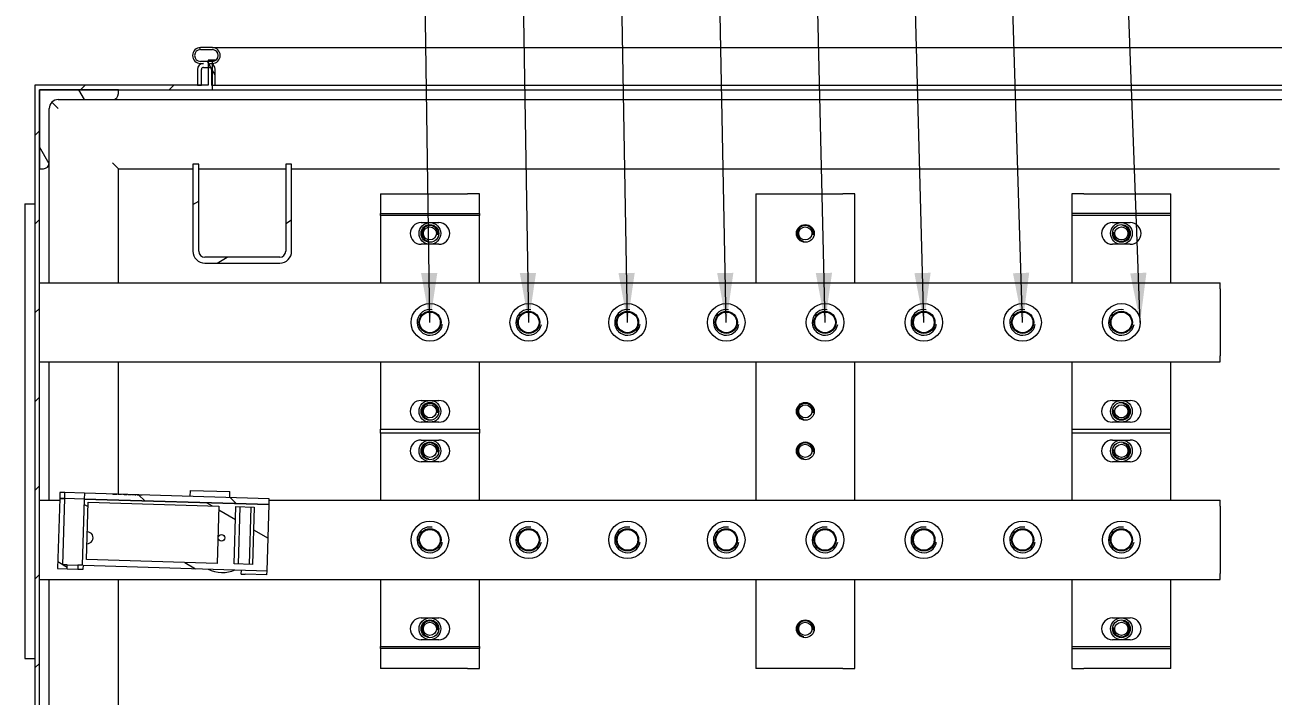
# Model space of a CAD drawing. Header units: millimetres. Extents: x 0 to 5940, y 0 to 4200.
# Drawn here: x 1788 to 2420, y 3216 to 3555 of the extents above; entities that cross this region are included whole.
import ezdxf

# ---------------------------------------------------------------- set-up
doc = ezdxf.new("R2010")
doc.units = ezdxf.units.MM
doc.header["$LTSCALE"] = 10
for name, color, linetype, lineweight, true_color in [('가시적인 것(ISO)', 3, 'Continuous', 5, 0x00ff00), ('가시적인 좁은 것(ISO)', 3, 'Continuous', 5, 0x00ff00), ('기호(ISO)', 5, 'Continuous', 5, 0x0000ff), ('치수(ISO)', 2, 'Continuous', 5, 0xffff00)]:
    doc.layers.add(name, color=color, linetype=linetype, lineweight=lineweight, true_color=true_color)
doc.layers.add('해치(ISO)', color=7, linetype='Continuous', lineweight=5)
doc.styles.add('치수 텍스트_PSTEK_POSCO', font='isocp.shx')
doc.dimstyles.new('치수_PSTEK_POSCO', dxfattribs={"dimscale": 10, "dimtxt": 3.5, "dimasz": 2.5, "dimexe": 2, "dimexo": 2.5, "dimgap": 1, "dimtad": 1, "dimrnd": 1e-08, "dimdsep": 46, "dimtxsty": '치수 텍스트_PSTEK_POSCO', "dimcen": 0.09, "dimdle": 10, "dimclrd": 7, "dimclre": 7, "dimclrt": 2, "dimadec": 1, "dimazin": 2, "dimtfac": 1, "dimtmove": 0, "dimatfit": 3, "dimfxl": 1, "dimtolj": 1, "dimlwd": -1, "dimlwe": -1, "dimarcsym": 0})
doc.dimstyles.new('치수_PSTEK_POSCO$7', dxfattribs={"dimscale": 10, "dimtxt": 3.5, "dimasz": 2.5, "dimexe": 2, "dimexo": 2.5, "dimgap": 1, "dimtad": 1, "dimrnd": 1e-08, "dimdsep": 46, "dimtxsty": '치수 텍스트_PSTEK_POSCO', "dimcen": 0.09, "dimdle": 10, "dimclrd": 7, "dimclre": 7, "dimclrt": 2, "dimadec": 1, "dimazin": 2, "dimtfac": 1, "dimtmove": 0, "dimatfit": 3, "dimfxl": 1, "dimtolj": 1, "dimlwd": -1, "dimlwe": -1, "dimarcsym": 0})
pattern_1 = [(120.0002, (0, 0), (-27.49626, -15.87508), [])]

# ---------------------------------------------------------------- blocks, each defined once
blk = doc.blocks.new('*D29')
at = {"layer": 'Defpoints', "color": 0, "transparency": 16777216}
for p in [(1793.36, 3525.01), (1606.82, 2775.01), (1793.36, 2775.01)]:
    blk.add_point(p, dxfattribs=at)
at = {"layer": '치수(ISO)', "color": 7, "transparency": 16777216}
for p, q in [((1768.36, 3525.01), (1586.82, 3525.01)), ((1606.82, 3500.01), (1606.82, 2800.01)), ((1768.36, 2775.01), (1586.82, 2775.01))]:
    blk.add_line(p, q, dxfattribs=at)
for points in [[(1602.65, 3500.01), (1610.99, 3500.01), (1606.82, 3525.01)], [(1602.65, 2800.01), (1610.99, 2800.01), (1606.82, 2775.01)]]:
    blk.add_solid(points, dxfattribs=at)
at = {"layer": '치수(ISO)', "color": 2, "transparency": 16777216, "insert": (1579.32, 3118.5), "char_height": 35, "attachment_point": 4, "rotation": 90, "style": '치수 텍스트_PSTEK_POSCO'}
blk.add_mtext('\\A1;750', dxfattribs=at)

msp = doc.modelspace()

# ---------------------------------------------------------------- hatches: boundary and pattern name
at = {"layer": '해치(ISO)'}
h = msp.add_hatch(dxfattribs=at)
h.set_pattern_fill('ANSI31', color=256, scale=254, angle=75.000175, style=0)
h.set_pattern_definition(pattern_1)
edge = h.paths.add_edge_path()
edge.add_line((1884.712, 3525.014), (1884.712, 3533.014))
edge.add_ellipse((1881.712, 3533.014), major_axis=(3, 0), ratio=1, start_angle=0, end_angle=56.632987)
edge.add_ellipse((1881.712, 3533.014), major_axis=(1.65, 2.505), ratio=1, start_angle=0, end_angle=33.367013)
edge.add_line((1881.712, 3536.014), (1883.212, 3536.014))
edge.add_ellipse((1883.212, 3540.014), major_axis=(0, -4), ratio=1, start_angle=0, end_angle=2.149096)
edge.add_ellipse((1883.212, 3540.014), major_axis=(0.15, -3.997), ratio=1, start_angle=0, end_angle=177.850904)
edge.add_line((1883.212, 3544.014), (1877.212, 3544.014))
edge.add_ellipse((1877.212, 3540.014), major_axis=(0, 4), ratio=1, start_angle=0, end_angle=180)
edge.add_line((1877.212, 3536.014), (1878.712, 3536.014))
edge.add_ellipse((1878.712, 3533.014), major_axis=(0, 3), ratio=1, start_angle=0, end_angle=90)
edge.add_line((1875.712, 3533.014), (1875.712, 3525.014))
edge.add_line((1875.712, 3525.014), (1877.712, 3525.014))
edge.add_line((1877.712, 3525.014), (1877.712, 3533.014))
edge.add_ellipse((1878.712, 3533.014), major_axis=(-1, 0), ratio=1, start_angle=270, end_angle=360, ccw=False)
edge.add_line((1878.712, 3534.014), (1881.062, 3534.014))
edge.add_line((1881.062, 3534.014), (1881.712, 3534.014))
edge.add_ellipse((1881.712, 3533.014), major_axis=(0, 1), ratio=1, start_angle=270, end_angle=360, ccw=False)
edge.add_line((1882.712, 3533.014), (1882.712, 3525.014))
edge.add_line((1882.712, 3525.014), (1883.362, 3525.014))
edge.add_line((1883.362, 3525.014), (1884.712, 3525.014))
edge = h.paths.add_edge_path(flags=0)
edge.add_ellipse((1883.212, 3540.014), major_axis=(0, 3), ratio=1, start_angle=182.865984, end_angle=360)
edge.add_line((1883.212, 3543.014), (1877.212, 3543.014))
edge.add_ellipse((1877.212, 3540.014), major_axis=(0, -3), ratio=1, start_angle=180, end_angle=360)
edge.add_line((1877.212, 3537.014), (1881.062, 3537.014))
edge.add_line((1881.062, 3537.014), (1883.212, 3537.014))
edge.add_ellipse((1883.212, 3540.014), major_axis=(0.15, -2.996), ratio=1, start_angle=357.134016, end_angle=360)
edge = h.paths.add_edge_path()
edge.add_line((2499.512, 3536.014), (2501.012, 3536.014))
edge.add_ellipse((2501.012, 3533.014), major_axis=(0, 3), ratio=1, start_angle=0, end_angle=90)
edge.add_line((2498.012, 3533.014), (2498.012, 3525.014))
edge.add_line((2498.012, 3525.014), (2500.012, 3525.014))
edge.add_line((2500.012, 3525.014), (2500.012, 3533.014))
edge.add_ellipse((2501.012, 3533.014), major_axis=(-1, 0), ratio=1, start_angle=270, end_angle=360, ccw=False)
edge.add_line((2501.012, 3534.014), (2503.362, 3534.014))
edge.add_line((2503.362, 3534.014), (2504.012, 3534.014))
edge.add_ellipse((2504.012, 3533.014), major_axis=(0, 1), ratio=1, start_angle=270, end_angle=360, ccw=False)
edge.add_line((2505.012, 3533.014), (2505.012, 3525.014))
edge.add_line((2505.012, 3525.014), (2505.662, 3525.014))
edge.add_line((2505.662, 3525.014), (2507.012, 3525.014))
edge.add_line((2507.012, 3525.014), (2507.012, 3533.014))
edge.add_ellipse((2504.012, 3533.014), major_axis=(3, 0), ratio=1, start_angle=0, end_angle=56.632987)
edge.add_ellipse((2504.012, 3533.014), major_axis=(1.65, 2.505), ratio=1, start_angle=0, end_angle=33.367013)
edge.add_line((2504.012, 3536.014), (2505.512, 3536.014))
edge.add_ellipse((2505.512, 3540.014), major_axis=(0, -4), ratio=1, start_angle=0, end_angle=2.149096)
edge.add_ellipse((2505.512, 3540.014), major_axis=(0.15, -3.997), ratio=1, start_angle=0, end_angle=177.850904)
edge.add_line((2505.512, 3544.014), (2499.512, 3544.014))
edge.add_ellipse((2499.512, 3540.014), major_axis=(0, 4), ratio=1, start_angle=0, end_angle=180)
edge = h.paths.add_edge_path(flags=0)
edge.add_line((2505.512, 3537.014), (2503.362, 3537.014))
edge.add_line((2503.362, 3537.014), (2499.512, 3537.014))
edge.add_ellipse((2499.512, 3540.014), major_axis=(0, -3), ratio=1, start_angle=180, end_angle=360, ccw=False)
edge.add_line((2499.512, 3543.014), (2505.512, 3543.014))
edge.add_ellipse((2505.512, 3540.014), major_axis=(0, 3), ratio=1, start_angle=182.865984, end_angle=360, ccw=False)
edge.add_ellipse((2505.512, 3540.014), major_axis=(0.15, -2.996), ratio=1, start_angle=357.134016, end_angle=360, ccw=False)
h = msp.add_hatch(dxfattribs=at)
h.set_pattern_fill('ANSI31', color=256, scale=254, style=0)
h.set_pattern_definition([(45, (0, 0), (-22.45064, 22.45064), [])])
h.paths.add_polyline_path([(2505.662, 3525.014), (2505.662, 3535.52), (2505.662, 3536.017), (2505.662, 3537.018), (2505.662, 3537.714), (2503.362, 3537.714), (2503.362, 3537.014), (2503.362, 3534.014), (2503.362, 3522.714), (2551.062, 3522.714), (2591.062, 3522.714), (2591.062, 3482.714), (2591.062, 2817.314), (2591.062, 2777.314), (2551.062, 2777.314), (2518.362, 2777.314), (2518.362, 2766.014), (2518.362, 2763.014), (2518.362, 2762.314), (2520.662, 2762.314), (2520.662, 2763.011), (2520.662, 2764.011), (2520.662, 2764.509), (2520.662, 2775.014), (2522.012, 2775.014), (2593.362, 2775.014), (2593.362, 3525.014), (2507.012, 3525.014)])
h.paths.add_polyline_path([(1793.362, 3525.014), (1793.362, 2775.014), (1860.712, 2775.014), (1862.712, 2775.014), (1866.062, 2775.014), (1866.062, 2766.014), (1866.062, 2763.014), (1866.062, 2762.314), (1868.362, 2762.314), (1868.362, 2763.011), (1868.362, 2764.011), (1868.362, 2764.509), (1868.362, 2775.014), (1868.362, 2777.314), (1835.662, 2777.314), (1795.662, 2777.314), (1795.662, 2817.314), (1795.662, 3482.714), (1795.662, 3522.714), (1835.662, 3522.714), (1883.362, 3522.714), (1883.362, 3525.014), (1883.362, 3535.52), (1883.362, 3536.017), (1883.362, 3537.018), (1883.362, 3537.714), (1881.062, 3537.714), (1881.062, 3537.014), (1881.062, 3534.014), (1881.062, 3525.014), (1877.712, 3525.014), (1875.712, 3525.014)])
h = msp.add_hatch(dxfattribs=at)
h.set_pattern_fill('ANSI31', color=256, scale=254, angle=75.000175, style=0)
h.set_pattern_definition(pattern_1)
edge = h.paths.add_edge_path()
edge.add_line((2554.062, 3517.714), (2581.562, 3517.714))
edge.add_ellipse((2581.562, 3513.214), major_axis=(0, 4.5), ratio=1, start_angle=270, end_angle=360, ccw=False)
edge.add_line((2586.062, 3513.214), (2586.062, 3485.714))
edge.add_ellipse((2589.062, 3485.714), major_axis=(-3, 0), ratio=1, start_angle=0, end_angle=90)
edge.add_line((2589.062, 3482.714), (2591.062, 3482.714))
edge.add_line((2591.062, 3482.714), (2591.062, 3522.714))
edge.add_line((2591.062, 3522.714), (2551.062, 3522.714))
edge.add_line((2551.062, 3522.714), (2551.062, 3520.714))
edge.add_ellipse((2554.062, 3520.714), major_axis=(-3, 0), ratio=1, start_angle=0, end_angle=90)
edge = h.paths.add_edge_path()
edge.add_line((1795.662, 3482.714), (1797.662, 3482.714))
edge.add_ellipse((1797.662, 3485.714), major_axis=(0, -3), ratio=1, start_angle=0, end_angle=90)
edge.add_line((1800.662, 3485.714), (1800.662, 3513.214))
edge.add_ellipse((1805.162, 3513.214), major_axis=(-4.5, 0), ratio=1, start_angle=270, end_angle=360, ccw=False)
edge.add_line((1805.162, 3517.714), (1832.662, 3517.714))
edge.add_ellipse((1832.662, 3520.714), major_axis=(0, -3), ratio=1, start_angle=0, end_angle=90)
edge.add_line((1835.662, 3520.714), (1835.662, 3522.714))
edge.add_line((1835.662, 3522.714), (1795.662, 3522.714))
edge.add_line((1795.662, 3522.714), (1795.662, 3482.714))
edge = h.paths.add_edge_path()
edge.add_line((1795.662, 2817.314), (1795.662, 2777.314))
edge.add_line((1795.662, 2777.314), (1835.662, 2777.314))
edge.add_line((1835.662, 2777.314), (1835.662, 2779.314))
edge.add_ellipse((1832.662, 2779.314), major_axis=(3, 0), ratio=1, start_angle=0, end_angle=90)
edge.add_line((1832.662, 2782.314), (1804.901, 2782.314))
edge.add_ellipse((1804.901, 2786.814), major_axis=(0, -4.5), ratio=1, start_angle=269.508887, end_angle=360, ccw=False)
edge.add_line((1800.401, 2786.853), (1800.636, 2814.289))
edge.add_ellipse((1797.636, 2814.314), major_axis=(3, -0.026), ratio=1, start_angle=0, end_angle=90.491113)
edge.add_line((1797.636, 2817.314), (1795.662, 2817.314))
edge = h.paths.add_edge_path()
edge.add_line((2586.088, 2814.289), (2586.323, 2786.853))
edge.add_ellipse((2581.823, 2786.814), major_axis=(4.5, 0.039), ratio=1, start_angle=269.508887, end_angle=360, ccw=False)
edge.add_line((2581.823, 2782.314), (2554.062, 2782.314))
edge.add_ellipse((2554.062, 2779.314), major_axis=(0, 3), ratio=1, start_angle=0, end_angle=90)
edge.add_line((2551.062, 2779.314), (2551.062, 2777.314))
edge.add_line((2551.062, 2777.314), (2591.062, 2777.314))
edge.add_line((2591.062, 2777.314), (2591.062, 2817.314))
edge.add_line((2591.062, 2817.314), (2589.088, 2817.314))
edge.add_ellipse((2589.088, 2814.314), major_axis=(0, 3), ratio=1, start_angle=0, end_angle=90.491113)
h = msp.add_hatch(dxfattribs=at)
h.set_pattern_fill('ANSI31', color=256, scale=254, angle=-14.999978, style=0)
h.set_pattern_definition([(30, (0, 0), (-15.875, 27.4963), [])])
edge = h.paths.add_edge_path()
edge.add_line((1876.362, 3485.014), (1873.362, 3485.014))
edge.add_line((1873.362, 3485.014), (1873.362, 3441.014))
edge.add_ellipse((1879.362, 3441.014), major_axis=(-6, 0), ratio=1, start_angle=0, end_angle=90)
edge.add_line((1879.362, 3435.014), (1917.362, 3435.014))
edge.add_ellipse((1917.362, 3441.014), major_axis=(0, -6), ratio=1, start_angle=0, end_angle=90)
edge.add_line((1923.362, 3441.014), (1923.362, 3485.014))
edge.add_line((1923.362, 3485.014), (1920.362, 3485.014))
edge.add_line((1920.362, 3485.014), (1920.362, 3441.014))
edge.add_ellipse((1917.362, 3441.014), major_axis=(3, 0), ratio=1, start_angle=270, end_angle=360, ccw=False)
edge.add_line((1917.362, 3438.014), (1879.362, 3438.014))
edge.add_ellipse((1879.362, 3441.014), major_axis=(0, -3), ratio=1, start_angle=270, end_angle=360, ccw=False)
edge.add_line((1876.362, 3441.014), (1876.362, 3485.014))
h = msp.add_hatch(dxfattribs=at)
h.set_pattern_fill('ANSI31', color=256, scale=254, angle=90.00021, style=0)
h.set_pattern_definition([(135.0002, (0, 0), (-22.45056, -22.45072), [])])
h.paths.add_polyline_path([(1805.955, 3315.999), (1808.502, 3315.923), (1808.592, 3318.921), (1806.045, 3318.998)])
h.paths.add_polyline_path([(1818.402, 3315.625), (1911.907, 3312.815), (1911.997, 3315.814), (1818.492, 3318.624)])
h = msp.add_hatch(dxfattribs=at)
h.set_pattern_fill('ANSI31', color=256, scale=254, angle=105.000246, style=0)
h.set_pattern_definition([(150.0002, (0, 0), (-15.87488, -27.49637), [])])
h.paths.add_polyline_path([(1809.724, 3280.37), (1809.784, 3282.369), (1807.495, 3282.438), (1808.502, 3315.923), (1805.955, 3315.999), (1804.889, 3280.515)])
h.paths.add_polyline_path([(1817.883, 3280.125), (1817.943, 3282.124), (1910.901, 3279.33), (1911.907, 3312.815), (1818.402, 3315.625), (1817.396, 3282.14), (1815.107, 3282.209), (1815.047, 3280.21)])
edge = h.paths.add_edge_path(flags=0)
edge.add_ellipse((1887.892, 3296.029), major_axis=(-1.649, 0.05), ratio=1, start_angle=0, end_angle=360)
h.paths.add_polyline_path([(1903.579, 3282.552), (1894.295, 3282.831), (1895.166, 3311.817), (1904.45, 3311.538)], flags=0)
h.paths.add_polyline_path([(1885.706, 3283.089), (1819.498, 3285.079), (1820.37, 3314.065), (1886.577, 3312.076)], flags=0)

# ---------------------------------------------------------------- linework, layer by layer
at = {"layer": '가시적인 것(ISO)'}
for p, q in [((1883.212, 3544.014), (1877.212, 3544.014)), ((1877.212, 3543.014), (1883.212, 3543.014)), ((1883.212, 3544.014), (2499.512, 3544.014)), ((1875.712, 3533.014), (1875.712, 3525.014)), ((1883.212, 3537.014), (1877.212, 3537.014)), ((1877.212, 3536.014), (1878.712, 3536.014)), ((1877.712, 3525.014), (1877.712, 3533.014)), ((1878.712, 3534.014), (1881.712, 3534.014)), ((1883.362, 3537.714), (1881.062, 3537.714)), ((1881.062, 3537.714), (1881.062, 3525.014)), ((1881.712, 3536.014), (1883.212, 3536.014)), ((1882.712, 3533.014), (1882.712, 3525.014)), ((1883.362, 3522.714), (1883.362, 3537.714)), ((1885.138, 3537.714), (1883.362, 3537.714)), ((1884.712, 3525.014), (1884.712, 3533.014)), ((1793.362, 3525.014), (1793.362, 2775.014)), ((1881.062, 3525.014), (1793.362, 3525.014)), ((1795.662, 2777.314), (1795.662, 3522.714)), ((1795.662, 3522.714), (1883.362, 3522.714)), ((1835.662, 3522.714), (1795.662, 3522.714)), ((1795.662, 3522.714), (1795.662, 3482.714)), ((1835.662, 3520.714), (1835.662, 3522.714)), ((1875.712, 3525.014), (1877.712, 3525.014)), ((1882.712, 3525.014), (1884.712, 3525.014)), ((1883.362, 3522.714), (2503.362, 3522.714)), ((1884.712, 3525.014), (2498.012, 3525.014)), ((1800.662, 3485.714), (1800.662, 3513.214)), ((1805.162, 3513.214), (1801.98, 3516.396)), ((1805.162, 3517.714), (1832.662, 3517.714)), ((1832.662, 3517.714), (2554.062, 3517.714)), ((1795.662, 3482.714), (1797.662, 3482.714)), ((1800.662, 3425.014), (1800.662, 3485.714)), ((1832.662, 3485.714), (1835.662, 3482.714)), ((1835.662, 3482.714), (1873.362, 3482.714)), ((1835.662, 3425.014), (1835.662, 3482.714)), ((1876.362, 3485.014), (1873.362, 3485.014)), ((1873.362, 3485.014), (1873.362, 3441.014)), ((1876.362, 3441.014), (1876.362, 3485.014)), ((1876.362, 3482.714), (1920.362, 3482.714)), ((1923.362, 3485.014), (1920.362, 3485.014)), ((1920.362, 3485.014), (1920.362, 3441.014)), ((1923.362, 3441.014), (1923.362, 3485.014)), ((1923.362, 3482.714), (2423.362, 3482.714)), ((1968.362, 3470.014), (1968.362, 3460.014)), ((1968.362, 3470.014), (2012.362, 3470.014)), ((2018.362, 3470.014), (2012.362, 3470.014)), ((2018.362, 3460.014), (2018.362, 3470.014)), ((2158.362, 3470.014), (2158.362, 3425.014)), ((2158.362, 3470.014), (2202.362, 3470.014)), ((2208.362, 3470.014), (2202.362, 3470.014)), ((2208.362, 3425.014), (2208.362, 3470.014)), ((2324.362, 3470.014), (2318.362, 3470.014)), ((2318.362, 3470.014), (2318.362, 3460.014)), ((2324.362, 3470.014), (2368.362, 3470.014)), ((2368.362, 3460.014), (2368.362, 3470.014)), ((1788.362, 3465.014), (1788.362, 3235.014)), ((1788.362, 3465.014), (1793.362, 3465.014)), ((1968.362, 3460.014), (2018.362, 3460.014)), ((1968.362, 3459.014), (1968.362, 3460.014)), ((2018.362, 3459.014), (1968.362, 3459.014)), ((1968.362, 3459.014), (1968.362, 3425.014)), ((2018.362, 3460.014), (2018.362, 3459.014)), ((2018.362, 3425.014), (2018.362, 3459.014)), ((2318.362, 3460.014), (2318.362, 3459.014)), ((2368.362, 3460.014), (2318.362, 3460.014)), ((2368.362, 3459.014), (2318.362, 3459.014)), ((2318.362, 3459.014), (2318.362, 3425.014)), ((2368.362, 3459.014), (2368.362, 3460.014)), ((2368.362, 3425.014), (2368.362, 3459.014)), ((1988.862, 3455.514), (1997.862, 3455.514)), ((2338.862, 3455.514), (2347.862, 3455.514)), ((1997.862, 3444.514), (1988.862, 3444.514)), ((2347.862, 3444.514), (2338.862, 3444.514)), ((1917.362, 3438.014), (1879.362, 3438.014)), ((1879.362, 3435.014), (1917.362, 3435.014)), ((1795.662, 3425.014), (2393.362, 3425.014)), ((2393.362, 3422.014), (2393.362, 3425.014)), ((2393.362, 3422.014), (2393.362, 3388.014)), ((2393.362, 3385.014), (2393.362, 3388.014)), ((1795.662, 3385.014), (2393.362, 3385.014)), ((1800.662, 3315.014), (1800.662, 3385.014)), ((1835.662, 3318.118), (1835.662, 3385.014)), ((1968.362, 3385.014), (1968.362, 3351.014)), ((2018.362, 3351.014), (2018.362, 3385.014)), ((2158.362, 3385.014), (2158.362, 3315.014)), ((2208.362, 3315.014), (2208.362, 3385.014)), ((2318.362, 3385.014), (2318.362, 3351.014)), ((2368.362, 3351.014), (2368.362, 3385.014)), ((1988.862, 3365.514), (1997.862, 3365.514)), ((2338.862, 3365.514), (2347.862, 3365.514)), ((1968.362, 3351.014), (2018.362, 3351.014)), ((1968.362, 3349.014), (1968.362, 3351.014)), ((2018.362, 3349.014), (1968.362, 3349.014)), ((1968.362, 3349.014), (1968.362, 3315.014)), ((1997.862, 3354.514), (1988.862, 3354.514)), ((2018.362, 3351.014), (2018.362, 3349.014)), ((2018.362, 3315.014), (2018.362, 3349.014)), ((2318.362, 3351.014), (2368.362, 3351.014)), ((2318.362, 3351.014), (2318.362, 3349.014)), ((2368.362, 3349.014), (2318.362, 3349.014)), ((2318.362, 3349.014), (2318.362, 3315.014)), ((2347.862, 3354.514), (2338.862, 3354.514)), ((2368.362, 3349.014), (2368.362, 3351.014)), ((2368.362, 3315.014), (2368.362, 3349.014)), ((1988.862, 3345.514), (1997.862, 3345.514)), ((2338.862, 3345.514), (2347.862, 3345.514)), ((1997.862, 3334.514), (1988.862, 3334.514)), ((2347.862, 3334.514), (2338.862, 3334.514)), ((1806.045, 3318.998), (1805.955, 3315.999)), ((1808.592, 3318.921), (1806.045, 3318.998)), ((1808.502, 3315.923), (1808.592, 3318.921)), ((1818.492, 3318.624), (1808.592, 3318.921)), ((1818.492, 3318.624), (1818.402, 3315.625)), ((1911.997, 3315.814), (1818.492, 3318.624)), ((1832.659, 3318.198), (1832.659, 3318.208)), ((1834.896, 3318.131), (1834.896, 3318.141)), ((1835.48, 3318.123), (1836.101, 3318.105)), ((1835.48, 3318.113), (1835.48, 3318.123)), ((1836.101, 3318.105), (1836.464, 3318.094)), ((1836.101, 3318.095), (1836.101, 3318.105)), ((1836.464, 3318.084), (1836.464, 3318.094)), ((1837.187, 3318.062), (1837.187, 3318.072)), ((1837.929, 3318.04), (1837.93, 3318.05)), ((1837.93, 3318.05), (1838.074, 3318.045)), ((1838.074, 3318.035), (1838.074, 3318.045)), ((1840.013, 3317.977), (1840.013, 3317.987)), ((1840.087, 3317.975), (1840.087, 3317.985)), ((1840.552, 3317.971), (1841.876, 3317.931)), ((1840.552, 3317.961), (1840.552, 3317.971)), ((1841.876, 3317.921), (1841.876, 3317.931)), ((1842.207, 3317.911), (1842.208, 3317.921)), ((1842.343, 3317.907), (1842.344, 3317.917)), ((1844.56, 3317.84), (1844.561, 3317.85)), ((1844.561, 3317.85), (1844.586, 3317.85)), ((1844.586, 3317.84), (1844.586, 3317.85)), ((1845.122, 3317.834), (1845.587, 3317.82)), ((1845.122, 3317.824), (1845.122, 3317.834)), ((1845.587, 3317.82), (1847.197, 3317.771)), ((1845.587, 3317.81), (1845.587, 3317.82)), ((1847.197, 3317.771), (1847.662, 3317.757)), ((1847.197, 3317.761), (1847.197, 3317.771)), ((1847.662, 3317.747), (1847.662, 3317.757)), ((1872.015, 3317.015), (1872.106, 3320.014)), ((1872.106, 3320.014), (1892.097, 3319.413)), ((1892.006, 3316.414), (1892.097, 3319.413)), ((1795.662, 3315.014), (1805.925, 3315.014)), ((1805.955, 3315.999), (1804.889, 3280.515)), ((1805.955, 3315.999), (1808.502, 3315.923)), ((1808.502, 3315.923), (1805.955, 3315.999)), ((1807.495, 3282.438), (1808.502, 3315.923)), ((1818.402, 3315.625), (1808.502, 3315.923)), ((1818.402, 3315.625), (1808.502, 3315.923)), ((1818.402, 3315.625), (1817.396, 3282.14)), ((1818.402, 3315.625), (1911.907, 3312.815)), ((1911.907, 3312.815), (1818.402, 3315.625)), ((1819.498, 3285.079), (1820.37, 3314.065)), ((1820.37, 3314.065), (1886.577, 3312.076)), ((1886.577, 3312.076), (1885.706, 3283.089)), ((1894.295, 3282.831), (1895.166, 3311.817)), ((1895.166, 3311.817), (1904.45, 3311.538)), ((1896.498, 3282.764), (1897.369, 3311.751)), ((1901.995, 3282.599), (1902.866, 3311.586)), ((1904.45, 3311.538), (1903.579, 3282.552)), ((1910.901, 3279.33), (1911.907, 3312.815)), ((1911.907, 3312.815), (1911.997, 3315.814)), ((1911.973, 3315.014), (2393.362, 3315.014)), ((2393.362, 3312.014), (2393.362, 3315.014)), ((2393.362, 3312.014), (2393.362, 3278.014)), ((1804.889, 3280.515), (1809.724, 3280.37)), ((1809.784, 3282.369), (1807.495, 3282.438)), ((1809.724, 3280.37), (1809.784, 3282.369)), ((1809.724, 3280.37), (1815.047, 3280.21)), ((1809.784, 3282.369), (1815.107, 3282.209)), ((1815.107, 3282.209), (1815.047, 3280.21)), ((1815.047, 3280.21), (1817.883, 3280.125)), ((1817.396, 3282.14), (1815.107, 3282.209)), ((1817.883, 3280.125), (1817.943, 3282.124)), ((1817.943, 3282.124), (1910.901, 3279.33)), ((1885.706, 3283.089), (1819.498, 3285.079)), ((1903.579, 3282.552), (1894.295, 3282.831)), ((1897.847, 3277.722), (1897.907, 3279.721)), ((1910.841, 3277.331), (1910.901, 3279.33)), ((1795.662, 3275.014), (2393.362, 3275.014)), ((1800.662, 2785.303), (1800.662, 3275.014)), ((1835.662, 2817.314), (1835.662, 3275.014)), ((1897.847, 3277.722), (1899.846, 3277.661)), ((1910.841, 3277.331), (1899.846, 3277.661)), ((1968.362, 3275.014), (1968.362, 3241.014)), ((2018.362, 3241.014), (2018.362, 3275.014)), ((2158.362, 3275.014), (2158.362, 3230.014)), ((2208.362, 3230.014), (2208.362, 3275.014)), ((2318.362, 3275.014), (2318.362, 3241.014)), ((2368.362, 3241.014), (2368.362, 3275.014)), ((2393.362, 3275.014), (2393.362, 3278.014)), ((1988.862, 3255.514), (1997.862, 3255.514)), ((2338.862, 3255.514), (2347.862, 3255.514)), ((1968.362, 3241.014), (2018.362, 3241.014)), ((1968.362, 3240.014), (1968.362, 3241.014)), ((1997.862, 3244.514), (1988.862, 3244.514)), ((2018.362, 3241.014), (2018.362, 3240.014)), ((2318.362, 3241.014), (2368.362, 3241.014)), ((2318.362, 3241.014), (2318.362, 3240.014)), ((2347.862, 3244.514), (2338.862, 3244.514)), ((2368.362, 3240.014), (2368.362, 3241.014)), ((1788.362, 3235.014), (1793.362, 3235.014)), ((1968.362, 3240.014), (1968.362, 3230.014)), ((2018.362, 3240.014), (1968.362, 3240.014)), ((2018.362, 3230.014), (2018.362, 3240.014)), ((2318.362, 3240.014), (2318.362, 3230.014)), ((2318.362, 3240.014), (2368.362, 3240.014)), ((2368.362, 3230.014), (2368.362, 3240.014)), ((2012.362, 3230.014), (1968.362, 3230.014)), ((2012.362, 3230.014), (2018.362, 3230.014)), ((2202.362, 3230.014), (2158.362, 3230.014)), ((2202.362, 3230.014), (2208.362, 3230.014)), ((2318.362, 3230.014), (2324.362, 3230.014)), ((2368.362, 3230.014), (2324.362, 3230.014))]:
    msp.add_line(p, q, dxfattribs=at)
for centre, radius in [((1993.362, 3450.014), 5.5), ((1993.362, 3450.014), 4.5), ((1993.362, 3450.014), 3.324), ((2183.362, 3450.014), 4.5), ((2183.362, 3450.014), 3.324), ((2343.362, 3450.014), 5.5), ((2343.362, 3450.014), 4.5), ((2343.362, 3450.014), 3.324), ((1993.362, 3405.014), 9.5), ((2043.362, 3405.014), 9.5), ((2093.362, 3405.014), 9.5), ((2143.362, 3405.014), 9.5), ((2193.362, 3405.014), 9.5), ((2243.362, 3405.014), 9.5), ((2293.362, 3405.014), 9.5), ((2343.362, 3405.014), 9.5), ((1993.362, 3405.014), 5.638), ((1993.362, 3405.014), 5.295), ((1993.362, 3405.014), 5.25), ((2043.362, 3405.014), 5.638), ((2043.362, 3405.014), 5.295), ((2043.362, 3405.014), 5.25), ((2093.362, 3405.014), 5.638), ((2093.362, 3405.014), 5.295), ((2093.362, 3405.014), 5.25), ((2143.362, 3405.014), 5.638), ((2143.362, 3405.014), 5.295), ((2143.362, 3405.014), 5.25), ((2193.362, 3405.014), 5.638), ((2193.362, 3405.014), 5.295), ((2193.362, 3405.014), 5.25), ((2243.362, 3405.014), 5.638), ((2243.362, 3405.014), 5.295), ((2243.362, 3405.014), 5.25), ((2293.362, 3405.014), 5.638), ((2293.362, 3405.014), 5.295), ((2293.362, 3405.014), 5.25), ((2343.362, 3405.014), 5.638), ((2343.362, 3405.014), 5.295), ((2343.362, 3405.014), 5.25), ((1993.362, 3360.014), 5.5), ((1993.362, 3360.014), 4.5), ((1993.362, 3360.014), 3.324), ((2183.362, 3360.014), 4.5), ((2183.362, 3360.014), 3.324), ((2343.362, 3360.014), 5.5), ((2343.362, 3360.014), 4.5), ((2343.362, 3360.014), 3.324), ((1993.362, 3340.014), 5.5), ((1993.362, 3340.014), 4.5), ((1993.362, 3340.014), 3.324), ((2183.362, 3340.014), 4.5), ((2183.362, 3340.014), 3.324), ((2343.362, 3340.014), 5.5), ((2343.362, 3340.014), 4.5), ((2343.362, 3340.014), 3.324), ((1993.362, 3295.014), 9.5), ((2043.362, 3295.014), 9.5), ((2093.362, 3295.014), 9.5), ((2143.362, 3295.014), 9.5), ((2193.362, 3295.014), 9.5), ((2243.362, 3295.014), 9.5), ((2293.362, 3295.014), 9.5), ((2343.362, 3295.014), 9.5), ((1993.362, 3295.014), 5.638), ((1993.362, 3295.014), 5.294), ((1993.362, 3295.014), 5.25), ((2043.362, 3295.014), 5.638), ((2043.362, 3295.014), 5.294), ((2043.362, 3295.014), 5.25), ((2093.362, 3295.014), 5.638), ((2093.362, 3295.014), 5.294), ((2093.362, 3295.014), 5.25), ((2143.362, 3295.014), 5.638), ((2143.362, 3295.014), 5.294), ((2143.362, 3295.014), 5.25), ((2193.362, 3295.014), 5.638), ((2193.362, 3295.014), 5.294), ((2193.362, 3295.014), 5.25), ((2243.362, 3295.014), 5.638), ((2243.362, 3295.014), 5.294), ((2243.362, 3295.014), 5.25), ((2293.362, 3295.014), 5.638), ((2293.362, 3295.014), 5.294), ((2293.362, 3295.014), 5.25), ((2343.362, 3295.014), 5.638), ((2343.362, 3295.014), 5.294), ((2343.362, 3295.014), 5.25), ((1887.892, 3296.029), 1.65), ((1993.362, 3250.014), 5.5), ((1993.362, 3250.014), 4.5), ((2183.362, 3250.014), 4.5), ((2343.362, 3250.014), 5.5), ((2343.362, 3250.014), 4.5), ((1993.362, 3250.014), 3.324), ((2183.362, 3250.014), 3.324), ((2343.362, 3250.014), 3.324)]:
    msp.add_circle(centre, radius, dxfattribs=at)
for centre, radius, start, end in [((1877.212, 3540.014), 4, 90, 270), ((1877.212, 3540.014), 3, 90, 270), ((1883.212, 3540.014), 4, 270, 90), ((1883.212, 3540.014), 3, 270, 90), ((1878.712, 3533.014), 3, 90, 180), ((1878.712, 3533.014), 1, 90, 180), ((1881.712, 3533.014), 3, 0, 90), ((1881.712, 3533.014), 1, 0, 90), ((1832.662, 3520.714), 3, 270, 0), ((1805.162, 3513.214), 4.5, 90, 180), ((1797.662, 3485.714), 3, 270, 0), ((1988.862, 3450.014), 5.5, 90, 270), ((1997.862, 3450.014), 5.5, 270, 90), ((2338.862, 3450.014), 5.5, 90, 270), ((2347.862, 3450.014), 5.5, 270, 90), ((1879.362, 3441.014), 6, 180, 270), ((1879.362, 3441.014), 3, 180, 270), ((1917.362, 3441.014), 6, 270, 0), ((1917.362, 3441.014), 3, 270, 0), ((1988.862, 3360.014), 5.5, 90, 270), ((1997.862, 3360.014), 5.5, 270, 90), ((2338.862, 3360.014), 5.5, 90, 270), ((2347.862, 3360.014), 5.5, 270, 90), ((1988.862, 3340.014), 5.5, 90, 270), ((1997.862, 3340.014), 5.5, 270, 90), ((2338.862, 3340.014), 5.5, 90, 270), ((2347.862, 3340.014), 5.5, 270, 90), ((1819.863, 3296.073), 3, 267.630755, 88.926286), ((1888.362, 3295.014), 16.5, 243.658543, 292.898498), ((1988.862, 3250.014), 5.5, 90, 270), ((1997.862, 3250.014), 5.5, 270, 90), ((2338.862, 3250.014), 5.5, 90, 270), ((2347.862, 3250.014), 5.5, 270, 90)]:
    msp.add_arc(centre, radius, start, end, dxfattribs=at)
for points in [[(1832.659, 3318.208), (1832.876, 3318.202), (1833.201, 3318.192), (1833.776, 3318.175)], [(1833.776, 3318.175), (1834.349, 3318.157), (1834.677, 3318.147), (1834.896, 3318.141)], [(1836.464, 3318.094), (1836.487, 3318.093), (1836.827, 3318.083), (1837.187, 3318.072)], [(1838.074, 3318.045), (1838.295, 3318.039), (1838.627, 3318.029), (1839.118, 3318.014)], [(1839.118, 3318.014), (1839.35, 3318.007), (1839.869, 3317.991), (1840.013, 3317.987)], [(1840.013, 3317.987), (1840.05, 3317.986), (1840.087, 3317.985)], [(1842.208, 3317.921), (1842.262, 3317.92), (1842.344, 3317.917)], [(1842.344, 3317.917), (1842.568, 3317.91), (1843.089, 3317.895), (1843.384, 3317.886)], [(1843.384, 3317.886), (1843.897, 3317.87), (1844.295, 3317.858), (1844.561, 3317.85)]]:
    msp.add_open_spline(points, degree=2, dxfattribs=at)
at = {"layer": '가시적인 좁은 것(ISO)'}
for centre, radius, start, end in [((1993.362, 3450.014), 4, 350, 260), ((2183.362, 3450.014), 4, 350, 260), ((2343.362, 3450.014), 4, 170, 80), ((1993.362, 3405.014), 6.495, 80, 350), ((2043.362, 3405.014), 6.495, 80, 350), ((2093.362, 3405.014), 6.495, 80, 350), ((2143.362, 3405.014), 6.495, 80, 350), ((2193.362, 3405.014), 6.495, 80, 350), ((2243.362, 3405.014), 6.495, 80, 350), ((2293.362, 3405.014), 6.495, 80, 350), ((2343.362, 3405.014), 6.495, 80, 350), ((1993.362, 3360.014), 4, 350, 260), ((2183.362, 3360.014), 4, 350, 260), ((2343.362, 3360.014), 4, 170, 80), ((1993.362, 3340.014), 4, 350, 260), ((2183.362, 3340.014), 4, 350, 260), ((2343.362, 3340.014), 4, 170, 80), ((1993.362, 3295.014), 6.495, 80, 350), ((2043.362, 3295.014), 6.495, 80, 350), ((2093.362, 3295.014), 6.495, 80, 350), ((2143.362, 3295.014), 6.495, 80, 350), ((2193.362, 3295.014), 6.495, 80, 350), ((2243.362, 3295.014), 6.495, 80, 350), ((2293.362, 3295.014), 6.495, 80, 350), ((2343.362, 3295.014), 6.495, 80, 350), ((1993.362, 3250.014), 4, 350, 260), ((2183.362, 3250.014), 4, 350, 260), ((2343.362, 3250.014), 4, 170, 80)]:
    msp.add_arc(centre, radius, start, end, dxfattribs=at)

# ---------------------------------------------------------------- dimensions: what is measured, and where the dimension line sits
at = {"layer": '치수(ISO)', "color": 7}
dim = msp.add_linear_dim(base=(1606.822, 2775.014), p1=(1793.362, 3525.014), p2=(1793.362, 2775.014), angle=90, dimstyle='치수_PSTEK_POSCO', override={"dimdec": 2, "dimtp": 0, "dimtm": 0, "dimtdec": 2, "dimtofl": 0, "dimatfit": 1}, dxfattribs=at)
dim.commit()
dim.dimension.update_dxf_attribs({"geometry": '*D29', "text_midpoint": (1606.822, 3150.014), "dimtype": 160})

# ---------------------------------------------------------------- leaders
at = {"layer": '기호(ISO)', "color": 7, "annotation_type": 0, "has_hookline": 1, "hookline_direction": 0}
for points, text_width in [([(1993.362, 3405.014), (1983.362, 4064.795), (2008.362, 4064.795)], 85.957), ([(2043.362, 3405.014), (2033.362, 4016.98), (2058.362, 4016.98)], 315.448), ([(2093.362, 3405.014), (2083.362, 3965.67), (2108.362, 3965.67)], 298.537), ([(2143.362, 3405.014), (2133.362, 3903.935), (2158.362, 3903.935)], 675.69), ([(2193.362, 3405.014), (2183.362, 3843.635), (2208.362, 3843.635)], 300.952), ([(2243.362, 3405.014), (2233.362, 3784.087), (2258.362, 3784.087)], 300.688), ([(2293.362, 3405.014), (2283.362, 3731.53), (2308.362, 3731.53)], 293.171), ([(2352.862, 3405.014), (2342.862, 3676.307), (2367.862, 3676.307)], 421.608)]:
    msp.add_leader(points, dimstyle='치수_PSTEK_POSCO$7', override={"dimtad": 0}, dxfattribs=dict(at, text_width=text_width))

doc.saveas('drawing.dxf')
